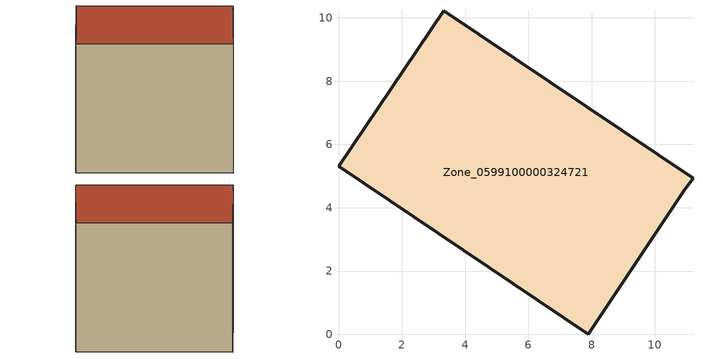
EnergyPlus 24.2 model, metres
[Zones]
Zone_0599100000324721
 floor ground (C_G): 0,5.31 3.33,10.23 11.21,4.94 10.93,4.55 7.89,0 z1.43
 wall outside (C_F): 11.21,4.94 3.33,10.23 0,5.31 7.89,0 10.93,4.55 11.21,4.94 z1.43:9.89
 roof outside (C_R): 3.33,10.23 0,5.31 7.89,0 10.93,4.55 11.21,4.94 z9.89
[BUILDING]
Pand.0599100000324721: North Axis=0; Terrain=City; Loads Convergence Tolerance Value=0.04; Temperature Convergence Tolerance Value=0.4; Solar Distribution=FullExterior; Maximum Number of Warmup Days=25; Minimum Number of Warmup Days=1
[Site:Location]
Rotterdam.The.Hague.AP_ZH_NLD Design_Conditions: Latitude=51.96; Longitude=4.45; Time Zone=1; Elevation=-4.5
[SITE:GROUNDTEMPERATURE:BUILDINGSURFACE]
18, 18, 18, 18, 18, 18, 18, 18, 18, 18, 18, 18
[MATERIAL] Thermal Absorptance=0.9; Solar Absorptance=0.7; Visible Absorptance=0.7
Name | Roughness | Thickness | Conductivity | Density | Specific Heat
G.TC.1975-1991 | MediumSmooth | 0.15 | 0.288461 | 540 | 1210
F.TC.1975-1991 | Rough | 0.3 | 0.230769 | 1920 | 840
R.TC.1975-1991 | MediumRough | 0.2 | 0.153846 | 1500 | 1000
[CONSTRUCTION]
C_G: G.TC.1975-1991
C_F: F.TC.1975-1991
C_R: R.TC.1975-1991
[ZONE]
Zone_0599100000324721: Type=1; Multiplier=1; Ceiling Height=Autocalculate; Volume=Autocalculate; Floor Area=autocalculate; Part of Total Floor Area=Yes
[ZONEINFILTRATION:DESIGNFLOWRATE]
Infil_Zone_0599100000324721: Zone or ZoneList or Space or SpaceList=Zone_0599100000324721; Schedule=AlwaysOn; Design Flow Rate Calculation Method=Flow/Area; Flow Rate per Floor Area=0.003; Constant Term Coefficient=1; Temperature Term Coefficient=0; Velocity Term Coefficient=0; Velocity Squared Term Coefficient=0
[HVACTEMPLATE:ZONE:IDEALLOADSAIRSYSTEM]
Zone_0599100000324721: Maximum Heating Supply Air Temperature=50; Minimum Cooling Supply Air Temperature=13; Maximum Heating Supply Air Humidity Ratio=0.0156; Minimum Cooling Supply Air Humidity Ratio=0.0077; Heating Limit=NoLimit; Cooling Limit=NoLimit; Dehumidification Control Type=ConstantSensibleHeatRatio; Cooling Sensible Heat Ratio=0.7; Dehumidification Setpoint=60; Humidification Control Type=None; Humidification Setpoint=30; Outdoor Air Method=None; Outdoor Air Flow Rate per Person=0.00944; Outdoor Air Flow Rate per Zone Floor Area=0; Outdoor Air Flow Rate per Zone=0; Demand Controlled Ventilation Type=None; Outdoor Air Economizer Type=NoEconomizer; Heat Recovery Type=None; Sensible Heat Recovery Effectiveness=0.7; Latent Heat Recovery Effectiveness=0.65
[ZONECONTROL:THERMOSTAT]
ThermostatControl_Zone_0599100000324721: Zone or ZoneList=Zone_0599100000324721; Control Type Schedule=DualSetpointControlType; Control 1=Thermostat_Zone_0599100000324721; Temperature Difference Between Cutout And Setpoint=0
[THERMOSTATSETPOINT:DUALSETPOINT]
Thermostat_Zone_0599100000324721: Heating Setpoint Temperature Schedule=HeatingSetpoint_Zone_0599100000324721; Cooling Setpoint Temperature Schedule=CoolingSetpoint_Zone_0599100000324721
[SCHEDULE:COMPACT]
HeatingSetpoint_Zone_0599100000324721: Through: 12/31, For: AllDays, Until: 24:00, 21
CoolingSetpoint_Zone_0599100000324721: Through: 12/31, For: AllDays, Until: 24:00, 24
DualSetpointControlType: Through: 12/31, For: AllDays, Until: 24:00, 4
AlwaysOn: Through: 12/31, For: AllDays, Until: 24:00, 1
